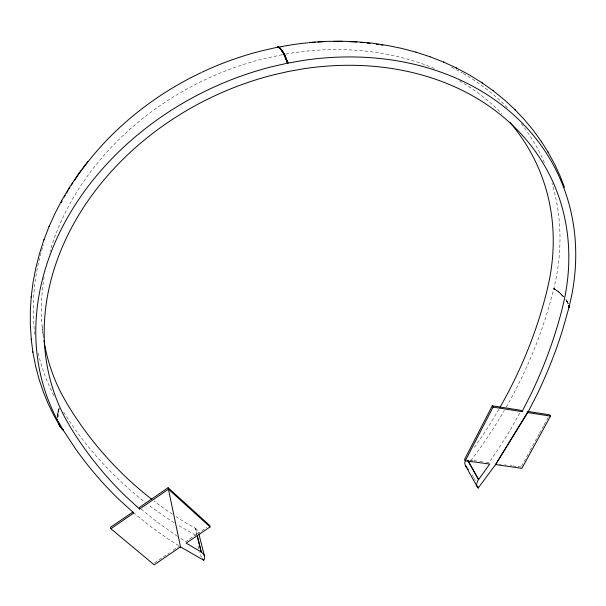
<?xml version="1.0" encoding="UTF-8"?>
<svg xmlns="http://www.w3.org/2000/svg" width="606" height="606" viewBox="0 0 606 606"><rect width="100%" height="100%" fill="white"/><g stroke="black" fill="none" stroke-linecap="round" stroke-linejoin="round"><path stroke-width="0.45" stroke-dasharray="3.03 2.27" d="M57.873 418.11L57.964 412.383L59.1 408.073L57.85 413.148L57.873 418.11L58.1 411.625L58.024 413.421M57.85 413.148L57.706 417.837M58.426 411.156L59.191 408.194M565.928 299.47L568.178 303.947M59.024 409.02L58.131 412.656M567.943 303.379L568.208 303.788L565.906 299.637L568.004 303.061M567.701 302.644L565.868 299.788M506.199 407.179A609.25 512.797 -0.9 0 0 553.763 288.751L553.839 288.456A271.821 222.728 -25.2 0 0 551.968 183.148M563.444 296.713L558.762 291.819L558.126 291.312L563.444 296.713L558.762 291.819L553.763 288.751M558.717 291.971L563.474 296.554L559.353 292.501L553.839 288.456L555.475 289.782M58.721 409.565L58.184 411.747M521.516 466.203L529.667 451.288M530.121 450.463L539.181 433.888M539.635 433.063L543.711 425.601M544.165 424.776L548.241 417.314M519.781 413.095L509.131 431.836L497.17 450.834L488.936 462.696L485.186 462.189M470.771 460.666L478.058 450.978A609.25 512.797 -0.9 0 0 504.343 410.406M196.92 534.878L195.496 528.296L186.633 523.273A553.452 438.63 -42.9 0 1 175.551 516.297M154.621 562.762L169.309 552.801M173.172 550.18L178.581 546.514M196.571 534.318L185.792 541.628L180.474 538.272M197.344 533.795L206.585 527.523M282.146 54.722L263.663 58.699A264.133 216.304 -25.3 0 0 49.965 251.588M285.676 54.108L293.615 52.737A264.148 216.327 -25.2 0 1 435.161 68.758M499.117 464.143L500.95 464.385M504.609 464.87L506.434 465.105M510.093 465.59L511.918 465.832M512.835 465.946L521.062 467.029M470.18 460.166L472.998 460.545M473.937 460.674L478.619 461.302M479.558 461.431L484.247 462.06M195.458 535.113L181.914 527.493A562.406 446.031 -43 0 1 177.263 524.667M178.581 545.506L168.536 539.234L151.099 526.879L134.282 513.396M177.437 536.355L157.295 522.213L140.812 508.873M555.52 289.63L558.081 291.463M566.315 300.25L566.731 300.697M63.615 412.103L72.296 425.435A562.406 446.031 -43 0 0 145.039 502.207M472.119 474.922L473.006 476.331M473.437 477.043L473.854 477.748M567.064 301.462L567.398 302.068M474.256 478.445L475.346 480.52M201.571 557.414L200.677 555.604A46.776 26.179 -61.6 0 1 199.897 553.642L199.412 552.18M567.67 302.803L568.239 303.629M195.496 528.296L196.874 533.788M198.632 549.059L198.033 544.885M42.155 326.785L43.185 335.163M57.828 416.542L57.85 414.042M451.485 67.183A271.821 222.728 -25.2 0 1 462.514 73.084M463.287 73.523A271.821 222.728 -25.2 0 1 507.972 108.3M521.213 123.594A271.821 222.728 -25.2 0 1 544.915 163.756M498.882 409.277A599.349 504.139 -1.1 0 1 473.528 448.645M459.446 80.833A264.148 216.327 -25.2 0 1 501.791 113.564M43.465 337.807A264.133 216.304 -25.3 0 1 44.14 277.094M53.873 395.642A271.814 222.705 -25.3 0 1 37.928 351.844M34.868 334.61A271.814 222.705 -25.3 0 1 43.405 244.763M174.187 522.736A562.406 446.031 -43 0 1 148.682 505.018M172.415 514.221A553.452 438.63 -42.9 0 1 154.022 501.041M195.314 528.47A10.226 7.31 -16.3 0 1 198.579 532.947M554.248 288.857L553.793 288.607L554.876 289.229L554.248 288.857"/><path stroke-width="0.91" d="M468.037 460.666L478.619 479.535A9.969 6.871 -28.4 0 0 477.733 487.58L478.172 488.042L495.435 464.81L527.796 411.86M78.598 173.801L70.129 186.36L62.251 199.548L55.419 212.577L49.215 226.205L43.874 240.006L39.413 253.922L35.709 268.496L33.035 282.502L31.247 296.463L30.345 310.317L30.3 324.028L31.3 339.746M31.201 297.145L31.247 296.463M568.898 307.681L568.882 305.719L568.943 307.53L562.618 329.838A628.089 523.402 -1.7 0 1 537.211 394.15L527.788 412.565L495.435 464.81M495.458 464.529L521.887 468.37L550.483 416.125L549.597 414.83L527.758 411.429M568.966 307.234L568.701 305.538M49.025 226.689L49.215 226.205M43.874 240.006L44.071 239.506M180.065 546.635L203.851 560.315L204.177 559.626A10.469 7.355 -16.5 0 0 201.283 552.278L197.155 535.795M478.619 479.535L489.724 464.044L465.317 460.765L464.56 459.409L492.277 405.8L493.095 407.111L522.069 411.663L531.326 393.461A617.105 513.911 -2 0 0 562.406 307.893L564.898 296.796A271.253 219.137 -25.2 0 0 304.204 68.667L288.782 71.379L273.389 74.879A271.238 219.114 -25.3 0 0 64.615 416.958L70.19 426.829A568.731 445.077 -42.3 0 0 125.29 495.928L139.607 509.017L168.453 489.216L168.104 487.724L139.304 507.495L139.607 509.017M465.317 460.765L493.095 407.111M78.81 173.498L88.052 161.264M201.283 552.278L197.336 535.621M307.856 42.799A271.821 222.728 -25.2 0 0 293.099 44.594L277.609 47.253C283.494 48.677 285.206 58.017 287.782 63.13L303.72 60.35A279.139 225.637 -25.2 0 1 571.549 296.129L568.943 307.53L568.852 305.886L568.958 306.803M277.813 47.215L278.654 47.063L278.048 47.056L279.874 47.829L279.184 47.685C284.009 51.169 285.737 57.767 287.994 63.092M180.399 546.892L154.159 564.83L110.875 528.735L133.858 512.964L119.268 499.745A578.51 453.015 -42.5 0 1 75.659 448.985L63.032 429.866L57.237 419.723M168.104 487.724L209.661 525.44L210.062 526.94L186.156 543.15L201.472 552.104M277.662 47.139L278.086 47.056L277.609 47.253M283.032 54.563L284.797 54.26M281.896 50.995L282.328 50.934L287.57 63.175C285.934 57.509 284.184 53.313 279.449 47.912L282.328 50.934M280.146 48.094C280.199 48.745 281.616 49.881 282.116 50.965C284.252 54.608 286.343 58.252 287.388 62.653L287.805 62.539L287.782 63.13L271.867 66.728A279.131 225.614 -25.3 0 0 57.244 419.723M309.393 42.488L325.361 41.413L340.92 41.17L356.267 41.738M356.631 41.769L371.736 43.14L386.954 45.382L401.399 48.321L415.905 52.139L429.995 56.729L444.153 62.312M492.277 405.8L521.221 410.36L522.069 411.663M527.788 412.565L550.483 416.125M415.905 52.139L416.398 52.298M429.48 56.563L429.995 56.729M456.182 67.88L469.286 74.886L481.815 82.658L493.148 90.726L504.374 99.831L514.35 109.035L524.114 119.284L533.075 130.04L541.605 141.849M443.622 62.07L456.727 68.13M481.815 82.658L482.368 83.052M492.58 90.324L493.148 90.726M133.858 512.964L132.812 512.078L110.618 527.19L110.875 528.735M63.122 429.995L60.312 426.821L58.721 423.185L60.486 427.094M279.654 47.859L278.237 47.056L262.156 50.715A271.814 222.705 -25.3 0 0 201.919 72.25M210.062 526.94L168.453 489.216L180.512 546.968M514.873 109.557L515.38 110.095M466.279 466.635L465.847 466.173A9.749 6.84 -28.5 0 1 465.499 460.06M60.312 426.821L63.032 429.866L61.797 428.753M466.961 467.605L466.537 467.014M202.495 558.853L202.79 559.247M467.87 468.847L468.332 469.498M58.434 422.359L58.426 421.905M59.555 425.321L59.191 424.533L60.395 426.95L54.229 416.178M60.161 426.526L59.85 425.942M547.748 151.583L554.278 163.461M541.211 141.236L548.142 152.197M467.84 460.59L478.422 479.46M465.378 465.453L477.263 486.853M48.639 404.808L53.911 415.587M554.611 164.09L559.936 175.619M48.344 404.187L43.223 391.665L39.11 379.394L35.754 366.744L32.906 352.298L31.209 339.012M560.194 176.24L564.481 187.375M59.29 424.685L59.464 425.177M58.638 423.064L59.108 424.412M477.717 486.33L477.861 486.777M478.172 488.042L478.058 487.519M198.859 533.878L204.419 555.861M58.335 421.753L58.517 422.48M32.815 351.563L32.906 352.298M499.798 407.679A599.349 504.139 -1.1 0 0 547.392 288.926L549.733 277.995A264.148 216.327 -25.2 0 0 509.881 122.389M308.772 42.715A271.821 222.728 -25.2 0 1 315.203 42.178M317.953 41.988A271.821 222.728 -25.2 0 1 324.361 41.655M333.459 41.413A271.821 222.728 -25.2 0 1 342.496 41.45M349.677 41.685A271.821 222.728 -25.2 0 1 356.911 42.102M360.668 42.39A271.821 222.728 -25.2 0 1 363.479 42.647M367.206 43.018A271.821 222.728 -25.2 0 1 369.993 43.337M376.44 44.177A271.821 222.728 -25.2 0 1 378.273 44.45M381.007 44.874A271.821 222.728 -25.2 0 1 382.825 45.17M61.176 202.624A271.814 222.705 -25.3 0 1 62.039 201.018M64.259 197.011A271.814 222.705 -25.3 0 1 65.168 195.42M66.554 193.026A271.814 222.705 -25.3 0 1 67.978 190.648M68.94 189.064A271.814 222.705 -25.3 0 1 69.91 187.489M71.394 185.125A271.814 222.705 -25.3 0 1 72.909 182.77M74.447 180.429A271.814 222.705 -25.3 0 1 81.348 170.521M82.401 169.082A271.814 222.705 -25.3 0 1 201.101 72.637M43.89 340.527A264.133 216.304 -25.3 0 0 61.471 393.756L66.933 403.528A553.452 438.63 -42.9 0 0 151.803 499.329M203.601 560.156A21.695 9.401 -75.2 0 1 203.063 559.641M278.449 47.018L278.048 47.056L278.442 47.094"/></g></svg>
